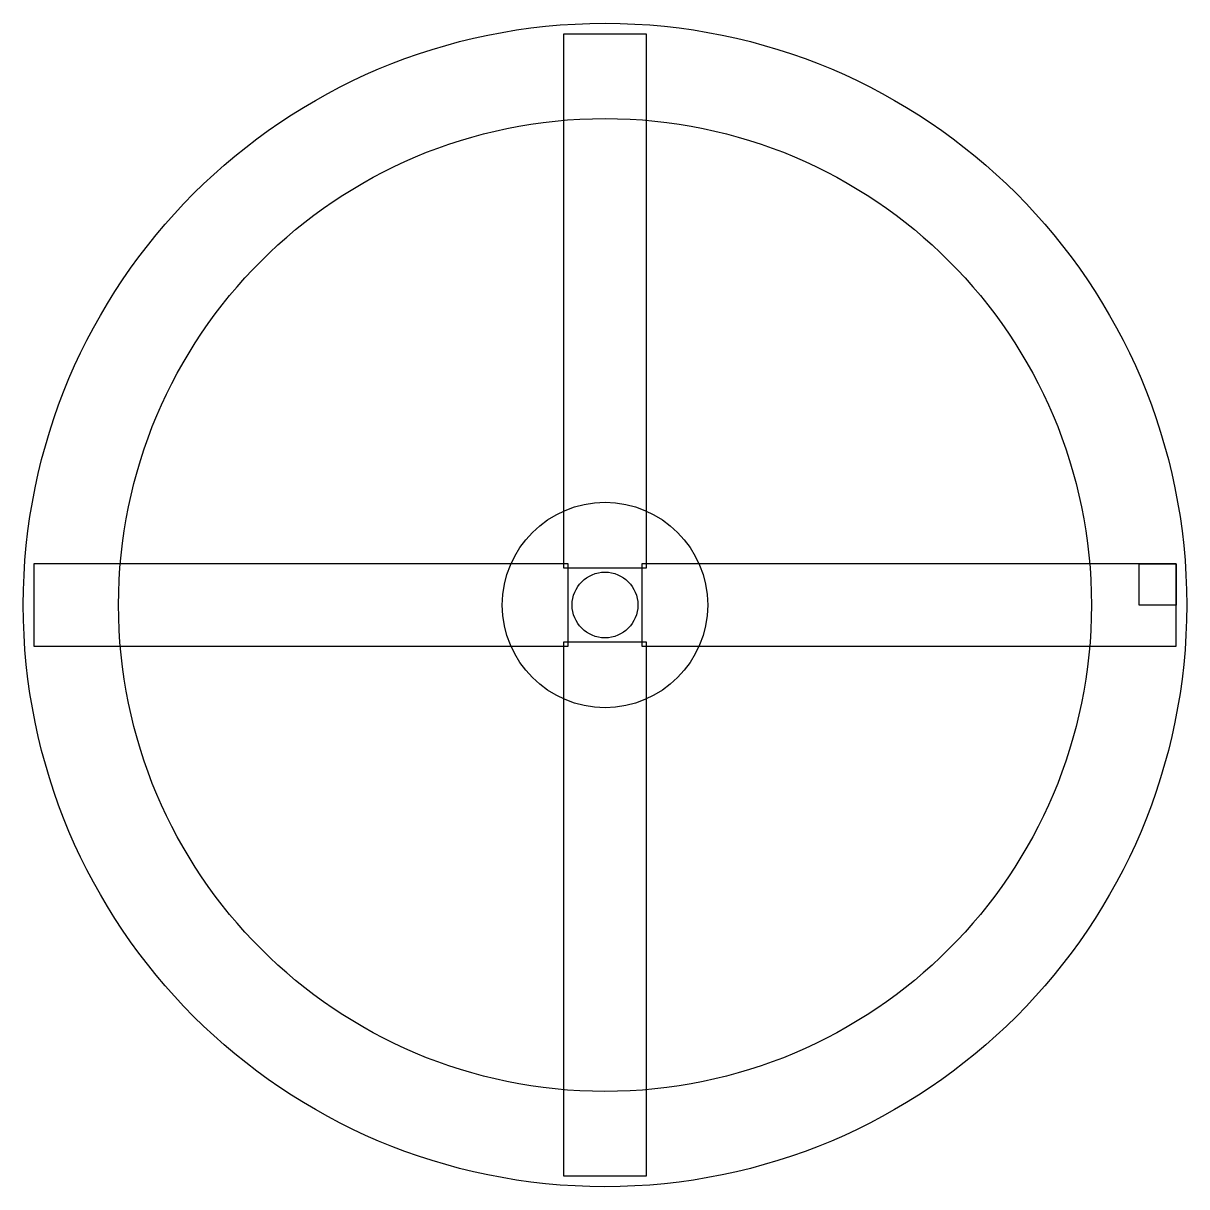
# Model space of a CAD drawing. Header units: inches. Extents: x -71 to 71, y -71 to 71.
import ezdxf

# ---------------------------------------------------------------- set-up
doc = ezdxf.new("R2010")
doc.units = ezdxf.units.IN
doc.header["$MEASUREMENT"] = 0
doc.layers.get('0').update_dxf_attribs({"true_color": 0xc2ced6})

msp = doc.modelspace()

# ---------------------------------------------------------------- linework, layer by layer
for points in [[(5, 4.5), (-5, 4.5), (-5, 69.5), (5, 69.5)], [(-4.5, 5), (-69.5, 5), (-69.5, -5), (-4.5, -5)], [(4.5, -5), (69.5, -5), (69.5, 5), (4.5, 5)], [(65, 5), (69.5, 5), (69.5, 0), (65, 0)], [(-5, -4.5), (5, -4.5), (5, -69.5), (-5, -69.5)]]:
    msp.add_lwpolyline(points, close=True)
for radius in [70.8, 59.2, 12.5, 4]:
    msp.add_circle((0, 0), radius)

doc.saveas('drawing.dxf')
